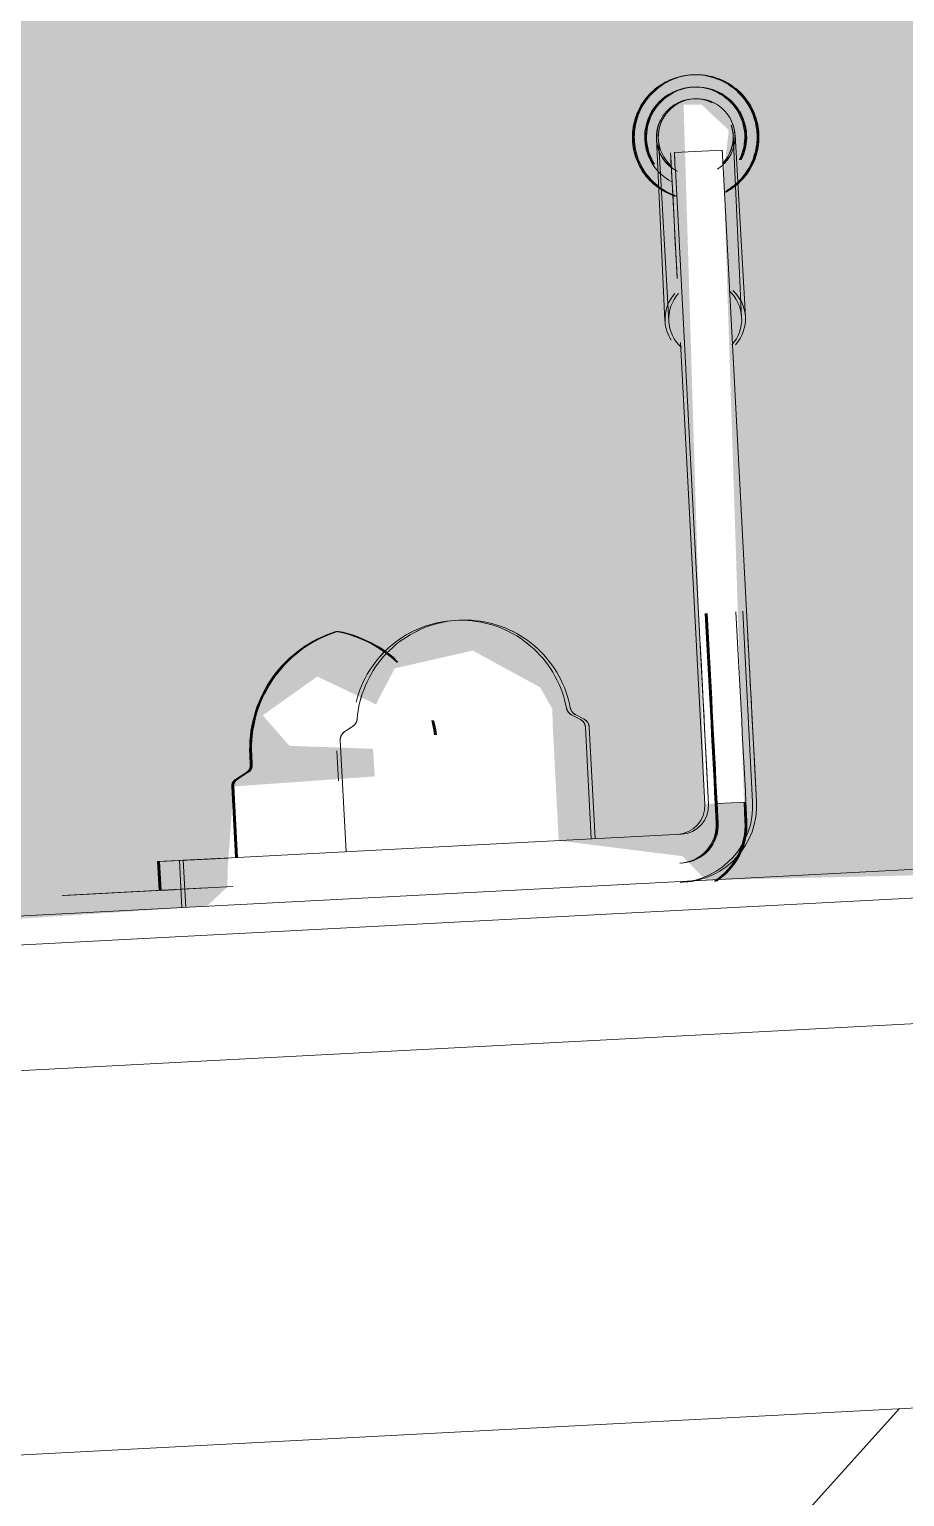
# Model space of a CAD drawing. Header units: metres. Extents: x 4238 to 4687, y -1 to 29.
# Drawn here: x 4477.3223 to 4477.4135, y 17.1396 to 17.2926 of the extents above; entities that cross this region are included whole.
import ezdxf

# ---------------------------------------------------------------- set-up
doc = ezdxf.new("R2010")
doc.units = ezdxf.units.M
for name, color, linetype, lineweight in [('A-ROOF', 132, 'Continuous', 5), ('A-ROOF-PATT', 132, 'Continuous', 15), ('Q-SPCQ', 91, 'Continuous', 5)]:
    doc.layers.add(name, color=color, linetype=linetype, lineweight=lineweight)

# ---------------------------------------------------------------- blocks, each defined once
blk = doc.blocks.new('Static Line_Sayfa_Metal Deck_Pan Mount - Up to 15 _ pitch - Max 2 Users-1865617-SECTION - GRIDS B1-B2')
at = {"layer": 'Q-SPCQ'}
for p, q in [((4451.71976, 17.28535), (4451.71956, 17.28534)), ((4451.71579, 17.28116), (4451.71667, 17.26218)), ((4451.71598, 17.28112), (4451.71707, 17.26215)), ((4451.72466, 17.26255), (4451.72378, 17.28153)), ((4451.72506, 17.26261), (4451.72397, 17.28158)), ((4451.72265, 17.27999), (4451.71765, 17.27973)), ((4451.71735, 17.27794), (4451.71794, 17.26661)), ((4451.72017, 17.23169), (4451.71775, 17.27796)), ((4451.72274, 17.27822), (4451.72517, 17.23195)), ((4451.72082, 17.2118), (4451.71829, 17.25992)), ((4451.72017, 17.23169), (4451.72121, 17.21182)), ((4451.72477, 17.23193), (4451.72581, 17.21206)), ((4451.72621, 17.21208), (4451.72516, 17.23195)), ((4451.70785, 17.22063), (4451.70691, 17.22113)), ((4451.70785, 17.22063), (4451.70691, 17.22113)), ((4451.70825, 17.22065), (4451.70731, 17.22115)), ((4451.70825, 17.22065), (4451.70731, 17.22115)), ((4451.68413, 17.21994), (4451.68325, 17.21934)), ((4451.68413, 17.21994), (4451.68325, 17.21934)), ((4451.70899, 17.20818), (4451.70838, 17.2198)), ((4451.70899, 17.20818), (4451.70838, 17.2198)), ((4451.70939, 17.2082), (4451.70878, 17.21982)), ((4451.70939, 17.2082), (4451.70878, 17.21982)), ((4451.68281, 17.21846), (4451.68342, 17.20684)), ((4451.68281, 17.21846), (4451.68342, 17.20684)), ((4451.67338, 17.21691), (4451.67343, 17.21588)), ((4451.67348, 17.21691), (4451.67353, 17.21589)), ((4451.67358, 17.21692), (4451.67363, 17.21589)), ((4451.68247, 17.21738), (4451.68264, 17.21422)), ((4451.68247, 17.21738), (4451.68263, 17.21422)), ((4451.72599, 17.21624), (4451.72621, 17.21208)), ((4451.67306, 17.21515), (4451.67188, 17.21438)), ((4451.67316, 17.21515), (4451.67198, 17.21438)), ((4451.67326, 17.21516), (4451.67208, 17.21439)), ((4451.72121, 17.21182), (4451.721, 17.21598)), ((4451.6715, 17.21364), (4451.67189, 17.20623)), ((4451.6716, 17.21364), (4451.67199, 17.20624)), ((4451.6717, 17.21365), (4451.67209, 17.20624)), ((4451.72191, 17.21186), (4451.72202, 17.20986)), ((4451.72202, 17.20986), (4451.72191, 17.21186)), ((4451.72201, 17.21186), (4451.72212, 17.20987)), ((4451.72212, 17.20987), (4451.72201, 17.21186)), ((4451.72511, 17.21203), (4451.72211, 17.21187)), ((4451.72211, 17.21187), (4451.72222, 17.20987)), ((4451.72222, 17.20987), (4451.72211, 17.21187)), ((4451.72501, 17.21002), (4451.72491, 17.21201)), ((4451.72491, 17.21201), (4451.72501, 17.21002)), ((4451.72511, 17.21002), (4451.72501, 17.21202)), ((4451.72501, 17.21202), (4451.72511, 17.21002)), ((4451.72521, 17.21003), (4451.72511, 17.21203)), ((4451.72511, 17.21203), (4451.72521, 17.21003)), ((4451.69641, 17.20752), (4451.71838, 17.20867)), ((4451.67144, 17.20621), (4451.69641, 17.20752)), ((4451.76894, 17.2064), (4451.6244, 17.19882)), ((4451.66377, 17.20581), (4451.66959, 17.20611)), ((4451.66377, 17.20581), (4451.66959, 17.20611)), ((4451.66377, 17.20581), (4451.66393, 17.20281)), ((4451.66387, 17.20581), (4451.66969, 17.20612)), ((4451.66387, 17.20581), (4451.66969, 17.20612)), ((4451.66387, 17.20581), (4451.66403, 17.20282)), ((4451.66397, 17.20582), (4451.66979, 17.20612)), ((4451.66397, 17.20582), (4451.66979, 17.20612)), ((4451.66397, 17.20582), (4451.66413, 17.20282)), ((4451.67104, 17.20619), (4451.66605, 17.20593)), ((4451.67104, 17.20619), (4451.66605, 17.20593)), ((4451.66605, 17.20593), (4451.6663, 17.20102)), ((4451.67144, 17.20621), (4451.66644, 17.20595)), ((4451.66644, 17.20595), (4451.6667, 17.20104)), ((4451.67144, 17.20621), (4451.66645, 17.20595)), ((4451.62665, 17.19594), (4451.767, 17.20329)), ((4451.6688, 17.20307), (4451.65382, 17.20228)), ((4451.6688, 17.20307), (4451.65382, 17.20228)), ((4451.6689, 17.20307), (4451.65392, 17.20229)), ((4451.6689, 17.20307), (4451.65392, 17.20229)), ((4451.669, 17.20308), (4451.65402, 17.20229)), ((4451.669, 17.20308), (4451.65402, 17.20229)), ((4451.66548, 17.20289), (4451.66393, 17.20281)), ((4451.66548, 17.20289), (4451.66393, 17.20281)), ((4451.66547, 17.20289), (4451.66403, 17.20282)), ((4451.66547, 17.20289), (4451.66403, 17.20282)), ((4451.66548, 17.20289), (4451.66413, 17.20282)), ((4451.66548, 17.20289), (4451.66413, 17.20282)), ((4451.6716, 17.20321), (4451.669, 17.20308))]:
    blk.add_line(p, q, dxfattribs=at)
at = {"layer": 'Q-SPCQ', "flags": 128}
for points in [[(4451.71943, 17.28783), (4451.71917, 17.28781), (4451.71891, 17.28778), (4451.71866, 17.28774), (4451.7184, 17.28769), (4451.71815, 17.28764), (4451.7179, 17.28757), (4451.71765, 17.28749), (4451.71741, 17.2874), (4451.71717, 17.2873), (4451.71693, 17.28719), (4451.7167, 17.28707), (4451.71647, 17.28694), (4451.71625, 17.2868), (4451.71604, 17.28666), (4451.71583, 17.28651), (4451.71562, 17.28634), (4451.71543, 17.28617), (4451.71524, 17.286), (4451.71505, 17.28581), (4451.71488, 17.28562), (4451.71471, 17.28542), (4451.71455, 17.28521), (4451.7144, 17.285), (4451.71426, 17.28478), (4451.71413, 17.28456), (4451.714, 17.28433), (4451.71389, 17.2841), (4451.71378, 17.28386), (4451.71369, 17.28362), (4451.7136, 17.28338), (4451.71352, 17.28313), (4451.71346, 17.28288), (4451.7134, 17.28262), (4451.71335, 17.28237), (4451.71332, 17.28211), (4451.71329, 17.28185), (4451.71328, 17.28159), (4451.71327, 17.28133), (4451.71328, 17.28107), (4451.71329, 17.28081), (4451.71332, 17.28055), (4451.71336, 17.2803), (4451.7134, 17.28004), (4451.71346, 17.27979), (4451.71353, 17.27953), (4451.71361, 17.27929), (4451.71369, 17.27904), (4451.71379, 17.2788), (4451.7139, 17.27856), (4451.71401, 17.27833), (4451.71414, 17.2781), (4451.71427, 17.27788), (4451.71441, 17.27766), (4451.71456, 17.27745), (4451.71472, 17.27725), (4451.71489, 17.27705), (4451.71507, 17.27686), (4451.71525, 17.27667), (4451.71544, 17.27649), (4451.71564, 17.27632), (4451.71584, 17.27616), (4451.71605, 17.27601), (4451.71627, 17.27587), (4451.71649, 17.27573), (4451.71672, 17.2756), (4451.71695, 17.27549), (4451.71719, 17.27538), (4451.71743, 17.27528), (4451.71767, 17.27519)], [(4451.71953, 17.28784), (4451.71927, 17.28782), (4451.71901, 17.28779), (4451.71876, 17.28775), (4451.7185, 17.2877), (4451.71825, 17.28764), (4451.718, 17.28757), (4451.71775, 17.28749), (4451.71751, 17.2874), (4451.71727, 17.2873), (4451.71703, 17.28719), (4451.7168, 17.28707), (4451.71657, 17.28695), (4451.71635, 17.28681), (4451.71614, 17.28667), (4451.71593, 17.28651), (4451.71572, 17.28635), (4451.71553, 17.28618), (4451.71534, 17.286), (4451.71515, 17.28582), (4451.71498, 17.28562), (4451.71481, 17.28543), (4451.71465, 17.28522), (4451.7145, 17.28501), (4451.71436, 17.28479), (4451.71423, 17.28457), (4451.7141, 17.28434), (4451.71399, 17.28411), (4451.71388, 17.28387), (4451.71378, 17.28363), (4451.7137, 17.28338), (4451.71362, 17.28313), (4451.71356, 17.28288), (4451.7135, 17.28263), (4451.71345, 17.28237), (4451.71342, 17.28211), (4451.71339, 17.28186), (4451.71338, 17.2816), (4451.71337, 17.28134), (4451.71338, 17.28108), (4451.71339, 17.28082), (4451.71342, 17.28056), (4451.71346, 17.2803), (4451.7135, 17.28004), (4451.71356, 17.27979), (4451.71363, 17.27954), (4451.7137, 17.27929), (4451.71379, 17.27905), (4451.71389, 17.27881), (4451.714, 17.27857), (4451.71411, 17.27834), (4451.71424, 17.27811), (4451.71437, 17.27788), (4451.71451, 17.27767), (4451.71466, 17.27746), (4451.71482, 17.27725), (4451.71499, 17.27705), (4451.71517, 17.27686), (4451.71535, 17.27668), (4451.71554, 17.2765), (4451.71574, 17.27633), (4451.71594, 17.27617), (4451.71615, 17.27602), (4451.71637, 17.27587), (4451.71659, 17.27574), (4451.71682, 17.27561), (4451.71705, 17.27549), (4451.71729, 17.27538), (4451.71753, 17.27528), (4451.71777, 17.2752)], [(4451.71963, 17.28784), (4451.71937, 17.28782), (4451.71911, 17.28779), (4451.71886, 17.28776), (4451.7186, 17.28771), (4451.71835, 17.28765), (4451.7181, 17.28758), (4451.71785, 17.2875), (4451.71761, 17.28741), (4451.71737, 17.28731), (4451.71713, 17.2872), (4451.7169, 17.28708), (4451.71667, 17.28695), (4451.71645, 17.28682), (4451.71624, 17.28667), (4451.71603, 17.28652), (4451.71582, 17.28635), (4451.71563, 17.28618), (4451.71544, 17.28601), (4451.71525, 17.28582), (4451.71508, 17.28563), (4451.71491, 17.28543), (4451.71475, 17.28522), (4451.7146, 17.28501), (4451.71446, 17.2848), (4451.71433, 17.28457), (4451.7142, 17.28434), (4451.71409, 17.28411), (4451.71398, 17.28387), (4451.71388, 17.28363), (4451.7138, 17.28339), (4451.71372, 17.28314), (4451.71366, 17.28289), (4451.7136, 17.28263), (4451.71355, 17.28238), (4451.71352, 17.28212), (4451.71349, 17.28186), (4451.71348, 17.2816), (4451.71347, 17.28134), (4451.71348, 17.28108), (4451.71349, 17.28082), (4451.71352, 17.28056), (4451.71356, 17.28031), (4451.7136, 17.28005), (4451.71366, 17.2798), (4451.71373, 17.27955), (4451.7138, 17.2793), (4451.71389, 17.27905), (4451.71399, 17.27881), (4451.7141, 17.27857), (4451.71421, 17.27834), (4451.71434, 17.27811), (4451.71447, 17.27789), (4451.71461, 17.27767), (4451.71476, 17.27746), (4451.71492, 17.27726), (4451.71509, 17.27706), (4451.71527, 17.27687), (4451.71545, 17.27668), (4451.71564, 17.2765), (4451.71584, 17.27634), (4451.71604, 17.27617), (4451.71625, 17.27602), (4451.71647, 17.27588), (4451.71669, 17.27574), (4451.71692, 17.27561), (4451.71715, 17.2755), (4451.71739, 17.27539), (4451.71763, 17.27529), (4451.71787, 17.2752)], [(4451.72307, 17.27574), (4451.72329, 17.27588), (4451.72351, 17.27602), (4451.72372, 17.27618), (4451.72392, 17.27634), (4451.72412, 17.27651), (4451.72431, 17.27669), (4451.72449, 17.27687), (4451.72467, 17.27706), (4451.72483, 17.27726), (4451.72499, 17.27747), (4451.72514, 17.27768), (4451.72529, 17.2779), (4451.72542, 17.27812), (4451.72554, 17.27835), (4451.72566, 17.27858), (4451.72577, 17.27882), (4451.72586, 17.27906), (4451.72595, 17.27931), (4451.72602, 17.27955), (4451.72609, 17.27981), (4451.72615, 17.28006), (4451.72619, 17.28032), (4451.72623, 17.28057), (4451.72625, 17.28083), (4451.72627, 17.28109), (4451.72627, 17.28135), (4451.72627, 17.28161), (4451.72625, 17.28187), (4451.72623, 17.28213), (4451.72619, 17.28239), (4451.72614, 17.28264), (4451.72609, 17.2829), (4451.72602, 17.28315), (4451.72594, 17.2834), (4451.72585, 17.28364), (4451.72576, 17.28388), (4451.72565, 17.28412), (4451.72554, 17.28435), (4451.72541, 17.28458), (4451.72528, 17.2848), (4451.72513, 17.28502), (4451.72498, 17.28523), (4451.72482, 17.28544), (4451.72465, 17.28563), (4451.72448, 17.28583), (4451.7243, 17.28601), (4451.72411, 17.28619), (4451.72391, 17.28636), (4451.7237, 17.28652), (4451.72349, 17.28667), (4451.72328, 17.28682), (4451.72306, 17.28695), (4451.72283, 17.28708), (4451.7226, 17.2872), (4451.72236, 17.2873), (4451.72212, 17.2874), (4451.72188, 17.28749), (4451.72163, 17.28757), (4451.72138, 17.28764), (4451.72112, 17.2877), (4451.72087, 17.28775), (4451.72061, 17.28779), (4451.72035, 17.28782), (4451.72009, 17.28783), (4451.71983, 17.28784), (4451.71957, 17.28784), (4451.71943, 17.28783)], [(4451.72295, 17.27562), (4451.72317, 17.27575), (4451.72339, 17.27588), (4451.72361, 17.27603), (4451.72382, 17.27618), (4451.72402, 17.27634), (4451.72422, 17.27651), (4451.72441, 17.27669), (4451.72459, 17.27688), (4451.72477, 17.27707), (4451.72493, 17.27727), (4451.72509, 17.27747), (4451.72524, 17.27768), (4451.72539, 17.2779), (4451.72552, 17.27813), (4451.72564, 17.27835), (4451.72576, 17.27859), (4451.72587, 17.27882), (4451.72596, 17.27907), (4451.72605, 17.27931), (4451.72612, 17.27956), (4451.72619, 17.27981), (4451.72625, 17.28006), (4451.72629, 17.28032), (4451.72633, 17.28058), (4451.72635, 17.28084), (4451.72637, 17.2811), (4451.72637, 17.28136), (4451.72637, 17.28162), (4451.72635, 17.28188), (4451.72633, 17.28213), (4451.72629, 17.28239), (4451.72624, 17.28265), (4451.72619, 17.2829), (4451.72612, 17.28315), (4451.72604, 17.2834), (4451.72595, 17.28365), (4451.72586, 17.28389), (4451.72575, 17.28412), (4451.72563, 17.28436), (4451.72551, 17.28458), (4451.72538, 17.28481), (4451.72523, 17.28502), (4451.72508, 17.28524), (4451.72492, 17.28544), (4451.72475, 17.28564), (4451.72458, 17.28583), (4451.7244, 17.28602), (4451.72421, 17.28619), (4451.72401, 17.28636), (4451.7238, 17.28652), (4451.72359, 17.28668), (4451.72338, 17.28682), (4451.72316, 17.28696), (4451.72293, 17.28708), (4451.7227, 17.2872), (4451.72246, 17.28731), (4451.72222, 17.28741), (4451.72198, 17.2875), (4451.72173, 17.28758), (4451.72148, 17.28765), (4451.72122, 17.2877), (4451.72097, 17.28775), (4451.72071, 17.28779), (4451.72045, 17.28782), (4451.72019, 17.28784), (4451.71993, 17.28785), (4451.71967, 17.28784), (4451.71953, 17.28784)], [(4451.72305, 17.27562), (4451.72327, 17.27575), (4451.72349, 17.27589), (4451.72371, 17.27603), (4451.72392, 17.27619), (4451.72412, 17.27635), (4451.72432, 17.27652), (4451.72451, 17.2767), (4451.72469, 17.27688), (4451.72487, 17.27707), (4451.72503, 17.27727), (4451.72519, 17.27748), (4451.72534, 17.27769), (4451.72549, 17.27791), (4451.72562, 17.27813), (4451.72574, 17.27836), (4451.72586, 17.27859), (4451.72596, 17.27883), (4451.72606, 17.27907), (4451.72615, 17.27932), (4451.72622, 17.27956), (4451.72629, 17.27982), (4451.72635, 17.28007), (4451.72639, 17.28033), (4451.72643, 17.28058), (4451.72645, 17.28084), (4451.72647, 17.2811), (4451.72647, 17.28136), (4451.72647, 17.28162), (4451.72645, 17.28188), (4451.72643, 17.28214), (4451.72639, 17.2824), (4451.72634, 17.28265), (4451.72629, 17.28291), (4451.72622, 17.28316), (4451.72614, 17.28341), (4451.72605, 17.28365), (4451.72596, 17.28389), (4451.72585, 17.28413), (4451.72573, 17.28436), (4451.72561, 17.28459), (4451.72548, 17.28481), (4451.72533, 17.28503), (4451.72518, 17.28524), (4451.72502, 17.28545), (4451.72485, 17.28565), (4451.72468, 17.28584), (4451.7245, 17.28602), (4451.72431, 17.2862), (4451.72411, 17.28637), (4451.7239, 17.28653), (4451.72369, 17.28668), (4451.72348, 17.28683), (4451.72326, 17.28696), (4451.72303, 17.28709), (4451.7228, 17.28721), (4451.72256, 17.28731), (4451.72232, 17.28741), (4451.72208, 17.2875), (4451.72183, 17.28758), (4451.72158, 17.28765), (4451.72132, 17.28771), (4451.72107, 17.28776), (4451.72081, 17.2878), (4451.72055, 17.28783), (4451.72029, 17.28784), (4451.72003, 17.28785), (4451.71977, 17.28785), (4451.71963, 17.28784)], [(4451.68446, 17.22244), (4451.68458, 17.22287), (4451.68471, 17.2233), (4451.68486, 17.22372), (4451.68503, 17.22414), (4451.68521, 17.22455), (4451.68541, 17.22495), (4451.68563, 17.22534), (4451.68586, 17.22573), (4451.68611, 17.2261), (4451.68637, 17.22647), (4451.68664, 17.22682), (4451.68693, 17.22717), (4451.68724, 17.2275), (4451.68755, 17.22782), (4451.68788, 17.22812), (4451.68822, 17.22842), (4451.68857, 17.22869), (4451.68894, 17.22896), (4451.68931, 17.22921), (4451.68969, 17.22944), (4451.69009, 17.22966), (4451.69049, 17.22986), (4451.69089, 17.23005), (4451.69131, 17.23022), (4451.69173, 17.23038), (4451.69216, 17.23051), (4451.69259, 17.23063), (4451.69303, 17.23073), (4451.69347, 17.23082), (4451.69392, 17.23089), (4451.69436, 17.23093), (4451.69478, 17.23096)], [(4451.68446, 17.22244), (4451.68458, 17.22287), (4451.68471, 17.2233), (4451.68486, 17.22372), (4451.68503, 17.22414), (4451.68521, 17.22455), (4451.68541, 17.22495), (4451.68563, 17.22534), (4451.68586, 17.22573), (4451.6861, 17.2261), (4451.68637, 17.22647), (4451.68664, 17.22682), (4451.68693, 17.22717), (4451.68723, 17.2275), (4451.68755, 17.22782), (4451.68788, 17.22812), (4451.68822, 17.22842), (4451.68857, 17.22869), (4451.68894, 17.22896), (4451.68931, 17.22921), (4451.68969, 17.22944), (4451.69008, 17.22966), (4451.69049, 17.22986), (4451.69089, 17.23005), (4451.69131, 17.23022), (4451.69173, 17.23038), (4451.69216, 17.23051), (4451.69259, 17.23063), (4451.69303, 17.23073), (4451.69347, 17.23082), (4451.69391, 17.23089), (4451.69436, 17.23093), (4451.69477, 17.23096)], [(4451.68457, 17.22068), (4451.68462, 17.22113), (4451.68468, 17.22158), (4451.68476, 17.22202), (4451.68486, 17.22246), (4451.68497, 17.22289), (4451.68511, 17.22332), (4451.68526, 17.22374), (4451.68543, 17.22416), (4451.68561, 17.22457), (4451.68581, 17.22497), (4451.68603, 17.22536), (4451.68626, 17.22575), (4451.6865, 17.22612), (4451.68677, 17.22649), (4451.68704, 17.22684), (4451.68733, 17.22719), (4451.68763, 17.22752), (4451.68795, 17.22784), (4451.68828, 17.22814), (4451.68862, 17.22844), (4451.68897, 17.22871), (4451.68934, 17.22898), (4451.68971, 17.22923), (4451.69009, 17.22946), (4451.69048, 17.22968), (4451.69088, 17.22989), (4451.69129, 17.23007), (4451.69171, 17.23024), (4451.69213, 17.2304), (4451.69256, 17.23053), (4451.69299, 17.23065), (4451.69343, 17.23075), (4451.69387, 17.23084), (4451.69431, 17.23091), (4451.69476, 17.23096), (4451.69517, 17.23098)], [(4451.68457, 17.22068), (4451.68462, 17.22113), (4451.68468, 17.22158), (4451.68476, 17.22202), (4451.68486, 17.22246), (4451.68498, 17.22289), (4451.68511, 17.22332), (4451.68526, 17.22374), (4451.68543, 17.22416), (4451.68561, 17.22457), (4451.68581, 17.22497), (4451.68603, 17.22536), (4451.68626, 17.22575), (4451.6865, 17.22612), (4451.68677, 17.22649), (4451.68704, 17.22684), (4451.68733, 17.22719), (4451.68764, 17.22752), (4451.68795, 17.22784), (4451.68828, 17.22814), (4451.68862, 17.22844), (4451.68897, 17.22871), (4451.68934, 17.22898), (4451.68971, 17.22923), (4451.69009, 17.22946), (4451.69049, 17.22968), (4451.69089, 17.22989), (4451.69129, 17.23007), (4451.69171, 17.23024), (4451.69213, 17.2304), (4451.69256, 17.23053), (4451.69299, 17.23065), (4451.69343, 17.23075), (4451.69387, 17.23084), (4451.69432, 17.23091), (4451.69476, 17.23096), (4451.69518, 17.23098)], [(4451.69477, 17.23096), (4451.69522, 17.23098), (4451.69567, 17.23097), (4451.69612, 17.23095), (4451.69657, 17.23091), (4451.69701, 17.23086), (4451.69746, 17.23078), (4451.6979, 17.23069), (4451.69833, 17.23058), (4451.69876, 17.23045), (4451.69919, 17.23031), (4451.69961, 17.23015), (4451.70002, 17.22997), (4451.70042, 17.22977), (4451.70082, 17.22956), (4451.70121, 17.22934), (4451.70159, 17.2291), (4451.70196, 17.22884), (4451.70231, 17.22857), (4451.70266, 17.22828), (4451.703, 17.22798), (4451.70332, 17.22767), (4451.70363, 17.22735), (4451.70393, 17.22701), (4451.70421, 17.22666), (4451.70448, 17.2263), (4451.70474, 17.22593), (4451.70498, 17.22555), (4451.7052, 17.22516), (4451.70541, 17.22477), (4451.7056, 17.22436), (4451.70578, 17.22395), (4451.70594, 17.22353), (4451.70608, 17.2231), (4451.70621, 17.22267), (4451.70631, 17.22223), (4451.7064, 17.22183)], [(4451.69478, 17.23096), (4451.69522, 17.23098), (4451.69567, 17.23097), (4451.69612, 17.23095), (4451.69657, 17.23091), (4451.69702, 17.23086), (4451.69746, 17.23078), (4451.6979, 17.23069), (4451.69833, 17.23058), (4451.69876, 17.23045), (4451.69919, 17.23031), (4451.69961, 17.23015), (4451.70002, 17.22997), (4451.70043, 17.22977), (4451.70082, 17.22956), (4451.70121, 17.22934), (4451.70159, 17.2291), (4451.70196, 17.22884), (4451.70232, 17.22857), (4451.70266, 17.22828), (4451.703, 17.22798), (4451.70332, 17.22767), (4451.70363, 17.22735), (4451.70393, 17.22701), (4451.70421, 17.22666), (4451.70448, 17.2263), (4451.70474, 17.22593), (4451.70498, 17.22555), (4451.7052, 17.22516), (4451.70541, 17.22477), (4451.7056, 17.22436), (4451.70578, 17.22395), (4451.70594, 17.22353), (4451.70608, 17.2231), (4451.70621, 17.22267), (4451.70631, 17.22223), (4451.7064, 17.22183)], [(4451.69517, 17.23098), (4451.69562, 17.231), (4451.69607, 17.231), (4451.69652, 17.23097), (4451.69697, 17.23093), (4451.69741, 17.23088), (4451.69786, 17.2308), (4451.6983, 17.23071), (4451.69873, 17.2306), (4451.69916, 17.23047), (4451.69959, 17.23033), (4451.70001, 17.23017), (4451.70042, 17.22999), (4451.70082, 17.22979), (4451.70122, 17.22958), (4451.70161, 17.22936), (4451.70199, 17.22912), (4451.70236, 17.22886), (4451.70271, 17.22859), (4451.70306, 17.2283), (4451.7034, 17.22801), (4451.70372, 17.22769), (4451.70403, 17.22737), (4451.70433, 17.22703), (4451.70461, 17.22668), (4451.70488, 17.22632), (4451.70514, 17.22595), (4451.70538, 17.22557), (4451.7056, 17.22519), (4451.70581, 17.22479), (4451.706, 17.22438), (4451.70618, 17.22397), (4451.70634, 17.22355), (4451.70648, 17.22312), (4451.7066, 17.22269), (4451.70671, 17.22226), (4451.7068, 17.22185)], [(4451.69518, 17.23098), (4451.69562, 17.231), (4451.69607, 17.231), (4451.69652, 17.23097), (4451.69697, 17.23093), (4451.69742, 17.23088), (4451.69786, 17.2308), (4451.6983, 17.23071), (4451.69873, 17.2306), (4451.69916, 17.23047), (4451.69959, 17.23033), (4451.70001, 17.23017), (4451.70042, 17.22999), (4451.70083, 17.22979), (4451.70122, 17.22958), (4451.70161, 17.22936), (4451.70199, 17.22912), (4451.70236, 17.22886), (4451.70272, 17.22859), (4451.70306, 17.2283), (4451.7034, 17.22801), (4451.70372, 17.22769), (4451.70403, 17.22737), (4451.70433, 17.22703), (4451.70461, 17.22668), (4451.70488, 17.22632), (4451.70514, 17.22595), (4451.70538, 17.22557), (4451.7056, 17.22519), (4451.70581, 17.22479), (4451.706, 17.22438), (4451.70618, 17.22397), (4451.70634, 17.22355), (4451.70648, 17.22312), (4451.70661, 17.22269), (4451.70671, 17.22226), (4451.7068, 17.22185)], [(4451.67338, 17.21691), (4451.67336, 17.21742), (4451.67337, 17.21793), (4451.67339, 17.21844), (4451.67344, 17.21895), (4451.6735, 17.21946), (4451.67359, 17.21996), (4451.67369, 17.22046), (4451.67382, 17.22096), (4451.67396, 17.22145), (4451.67413, 17.22194), (4451.67431, 17.22241), (4451.67452, 17.22288), (4451.67474, 17.22335), (4451.67498, 17.2238), (4451.67524, 17.22424), (4451.67551, 17.22467), (4451.6758, 17.22509), (4451.67611, 17.2255), (4451.67644, 17.2259), (4451.67678, 17.22628), (4451.67713, 17.22665), (4451.6775, 17.227), (4451.67789, 17.22734), (4451.67828, 17.22766), (4451.67869, 17.22797), (4451.67911, 17.22826), (4451.67955, 17.22853), (4451.67999, 17.22879), (4451.68044, 17.22903), (4451.68091, 17.22924), (4451.68138, 17.22945), (4451.68185, 17.22963), (4451.68234, 17.22979), (4451.68242, 17.22981)], [(4451.67348, 17.21691), (4451.67346, 17.21742), (4451.67347, 17.21794), (4451.67349, 17.21845), (4451.67354, 17.21896), (4451.6736, 17.21946), (4451.67369, 17.21997), (4451.67379, 17.22047), (4451.67392, 17.22097), (4451.67406, 17.22146), (4451.67423, 17.22194), (4451.67441, 17.22242), (4451.67462, 17.22289), (4451.67484, 17.22335), (4451.67508, 17.2238), (4451.67533, 17.22424), (4451.67561, 17.22468), (4451.6759, 17.2251), (4451.67621, 17.2255), (4451.67654, 17.2259), (4451.67688, 17.22628), (4451.67723, 17.22665), (4451.6776, 17.227), (4451.67799, 17.22734), (4451.67838, 17.22767), (4451.67879, 17.22797), (4451.67921, 17.22826), (4451.67965, 17.22854), (4451.68009, 17.22879), (4451.68054, 17.22903), (4451.68101, 17.22925), (4451.68148, 17.22945), (4451.68195, 17.22963), (4451.68244, 17.2298), (4451.68252, 17.22982)], [(4451.67358, 17.21692), (4451.67356, 17.21743), (4451.67357, 17.21794), (4451.67359, 17.21845), (4451.67364, 17.21896), (4451.6737, 17.21947), (4451.67379, 17.21997), (4451.67389, 17.22048), (4451.67402, 17.22097), (4451.67416, 17.22146), (4451.67433, 17.22195), (4451.67451, 17.22242), (4451.67472, 17.22289), (4451.67494, 17.22336), (4451.67518, 17.22381), (4451.67543, 17.22425), (4451.67571, 17.22468), (4451.676, 17.2251), (4451.67631, 17.22551), (4451.67664, 17.22591), (4451.67698, 17.22629), (4451.67733, 17.22666), (4451.6777, 17.22701), (4451.67809, 17.22735), (4451.67848, 17.22767), (4451.67889, 17.22798), (4451.67931, 17.22827), (4451.67975, 17.22854), (4451.68019, 17.2288), (4451.68064, 17.22904), (4451.68111, 17.22926), (4451.68158, 17.22946), (4451.68205, 17.22964), (4451.68254, 17.2298), (4451.68262, 17.22982)], [(4451.68242, 17.22981), (4451.68292, 17.22971), (4451.68341, 17.22958), (4451.6839, 17.22943), (4451.68439, 17.22926), (4451.68487, 17.22908), (4451.68533, 17.22887), (4451.68579, 17.22865), (4451.68625, 17.22841), (4451.68669, 17.22815), (4451.68712, 17.22787), (4451.68754, 17.22758), (4451.68794, 17.22727), (4451.68834, 17.22694), (4451.68872, 17.2266)], [(4451.68252, 17.22982), (4451.68302, 17.22971), (4451.68351, 17.22958), (4451.684, 17.22944), (4451.68449, 17.22927), (4451.68497, 17.22908), (4451.68543, 17.22888), (4451.68589, 17.22866), (4451.68635, 17.22841), (4451.68679, 17.22815), (4451.68722, 17.22788), (4451.68764, 17.22758), (4451.68804, 17.22727), (4451.68844, 17.22695), (4451.68882, 17.2266)], [(4451.68262, 17.22982), (4451.68312, 17.22972), (4451.68361, 17.22959), (4451.6841, 17.22944), (4451.68459, 17.22928), (4451.68507, 17.22909), (4451.68553, 17.22888), (4451.68599, 17.22866), (4451.68645, 17.22842), (4451.68689, 17.22816), (4451.68732, 17.22788), (4451.68774, 17.22759), (4451.68814, 17.22728), (4451.68854, 17.22695)], [(4451.7064, 17.22183), (4451.70641, 17.22179), (4451.70642, 17.22175), (4451.70643, 17.22171), (4451.70644, 17.22167), (4451.70646, 17.22164), (4451.70647, 17.2216), (4451.70649, 17.22156), (4451.70651, 17.22153), (4451.70653, 17.22149), (4451.70655, 17.22146), (4451.70657, 17.22143), (4451.7066, 17.2214), (4451.70662, 17.22136), (4451.70665, 17.22133), (4451.70668, 17.22131), (4451.7067, 17.22128), (4451.70673, 17.22125), (4451.70676, 17.22123), (4451.7068, 17.2212), (4451.70683, 17.22118), (4451.70686, 17.22116), (4451.7069, 17.22114), (4451.70691, 17.22113)], [(4451.7064, 17.22183), (4451.70641, 17.22179), (4451.70642, 17.22175), (4451.70643, 17.22171), (4451.70644, 17.22167), (4451.70645, 17.22164), (4451.70647, 17.2216), (4451.70649, 17.22156), (4451.70651, 17.22153), (4451.70653, 17.22149), (4451.70655, 17.22146), (4451.70657, 17.22143), (4451.70659, 17.2214), (4451.70662, 17.22136), (4451.70665, 17.22133), (4451.70667, 17.22131), (4451.7067, 17.22128), (4451.70673, 17.22125), (4451.70676, 17.22123), (4451.7068, 17.2212), (4451.70683, 17.22118), (4451.70686, 17.22116), (4451.7069, 17.22114), (4451.70691, 17.22113)], [(4451.7068, 17.22185), (4451.70681, 17.22181), (4451.70682, 17.22177), (4451.70683, 17.22173), (4451.70684, 17.2217), (4451.70685, 17.22166), (4451.70687, 17.22162), (4451.70689, 17.22159), (4451.70691, 17.22155), (4451.70693, 17.22152), (4451.70695, 17.22148), (4451.70697, 17.22145), (4451.70699, 17.22142), (4451.70702, 17.22139), (4451.70705, 17.22136), (4451.70707, 17.22133), (4451.7071, 17.2213), (4451.70713, 17.22127), (4451.70716, 17.22125), (4451.7072, 17.22122), (4451.70723, 17.2212), (4451.70726, 17.22118), (4451.7073, 17.22116), (4451.70731, 17.22115)], [(4451.7068, 17.22185), (4451.70681, 17.22181), (4451.70682, 17.22177), (4451.70683, 17.22173), (4451.70684, 17.2217), (4451.70685, 17.22166), (4451.70687, 17.22162), (4451.70689, 17.22159), (4451.70691, 17.22155), (4451.70693, 17.22152), (4451.70695, 17.22148), (4451.70697, 17.22145), (4451.70699, 17.22142), (4451.70702, 17.22139), (4451.70705, 17.22136), (4451.70707, 17.22133), (4451.7071, 17.2213), (4451.70713, 17.22127), (4451.70716, 17.22125), (4451.7072, 17.22122), (4451.70723, 17.2212), (4451.70726, 17.22118), (4451.7073, 17.22116), (4451.70731, 17.22115)], [(4451.68281, 17.21846), (4451.68281, 17.2185), (4451.68281, 17.21854), (4451.68281, 17.21858), (4451.68282, 17.21862), (4451.68282, 17.21866), (4451.68283, 17.2187), (4451.68284, 17.21874), (4451.68285, 17.21878), (4451.68286, 17.21882), (4451.68287, 17.21885), (4451.68289, 17.21889), (4451.6829, 17.21893), (4451.68292, 17.21896), (4451.68294, 17.219), (4451.68296, 17.21903), (4451.68298, 17.21907), (4451.683, 17.2191), (4451.68303, 17.21913), (4451.68305, 17.21916), (4451.68308, 17.21919), (4451.68311, 17.21922), (4451.68313, 17.21925), (4451.68316, 17.21928), (4451.6832, 17.2193), (4451.68323, 17.21933), (4451.68325, 17.21934)], [(4451.68281, 17.21846), (4451.68281, 17.2185), (4451.68281, 17.21854), (4451.68281, 17.21858), (4451.68282, 17.21862), (4451.68282, 17.21866), (4451.68283, 17.2187), (4451.68284, 17.21874), (4451.68285, 17.21878), (4451.68286, 17.21882), (4451.68287, 17.21885), (4451.68289, 17.21889), (4451.6829, 17.21893), (4451.68292, 17.21896), (4451.68294, 17.219), (4451.68296, 17.21903), (4451.68298, 17.21907), (4451.683, 17.2191), (4451.68303, 17.21913), (4451.68305, 17.21916), (4451.68308, 17.21919), (4451.68311, 17.21922), (4451.68314, 17.21925), (4451.68317, 17.21928), (4451.6832, 17.2193), (4451.68323, 17.21933), (4451.68325, 17.21934)], [(4451.68413, 17.21994), (4451.68417, 17.21996), (4451.6842, 17.21998), (4451.68423, 17.22001), (4451.68426, 17.22004), (4451.68429, 17.22006), (4451.68431, 17.22009), (4451.68434, 17.22012), (4451.68436, 17.22015), (4451.68439, 17.22019), (4451.68441, 17.22022), (4451.68443, 17.22025), (4451.68445, 17.22029), (4451.68447, 17.22032), (4451.68449, 17.22036), (4451.6845, 17.2204), (4451.68452, 17.22043), (4451.68453, 17.22047), (4451.68454, 17.22051), (4451.68455, 17.22055), (4451.68456, 17.22059), (4451.68456, 17.22063), (4451.68457, 17.22067), (4451.68457, 17.22068)], [(4451.68413, 17.21994), (4451.68417, 17.21996), (4451.6842, 17.21998), (4451.68423, 17.22001), (4451.68426, 17.22004), (4451.68429, 17.22006), (4451.68431, 17.22009), (4451.68434, 17.22012), (4451.68437, 17.22015), (4451.68439, 17.22019), (4451.68441, 17.22022), (4451.68443, 17.22025), (4451.68445, 17.22029), (4451.68447, 17.22032), (4451.68449, 17.22036), (4451.6845, 17.2204), (4451.68452, 17.22043), (4451.68453, 17.22047), (4451.68454, 17.22051), (4451.68455, 17.22055), (4451.68456, 17.22059), (4451.68457, 17.22063), (4451.68457, 17.22067), (4451.68457, 17.22068)], [(4451.69235, 17.22053), (4451.69247, 17.22003), (4451.69257, 17.21953), (4451.69265, 17.21902)], [(4451.69245, 17.22053), (4451.69257, 17.22004), (4451.69267, 17.21953), (4451.69275, 17.21903)], [(4451.69255, 17.22054), (4451.69267, 17.22004), (4451.69277, 17.21954), (4451.69285, 17.21903)], [(4451.70785, 17.22063), (4451.70788, 17.22061), (4451.70792, 17.22059), (4451.70795, 17.22057), (4451.70798, 17.22055), (4451.70802, 17.22052), (4451.70805, 17.2205), (4451.70808, 17.22047), (4451.7081, 17.22044), (4451.70813, 17.22041), (4451.70816, 17.22038), (4451.70818, 17.22035), (4451.7082, 17.22032), (4451.70823, 17.22028), (4451.70825, 17.22025), (4451.70827, 17.22021), (4451.70828, 17.22018), (4451.7083, 17.22014), (4451.70832, 17.2201), (4451.70833, 17.22007), (4451.70834, 17.22003), (4451.70835, 17.21999), (4451.70836, 17.21995), (4451.70837, 17.21991), (4451.70837, 17.21987), (4451.70838, 17.21983), (4451.70838, 17.2198)], [(4451.70785, 17.22063), (4451.70788, 17.22061), (4451.70792, 17.22059), (4451.70795, 17.22057), (4451.70798, 17.22055), (4451.70801, 17.22052), (4451.70804, 17.2205), (4451.70807, 17.22047), (4451.7081, 17.22044), (4451.70813, 17.22041), (4451.70816, 17.22038), (4451.70818, 17.22035), (4451.7082, 17.22032), (4451.70823, 17.22028), (4451.70825, 17.22025), (4451.70827, 17.22021), (4451.70828, 17.22018), (4451.7083, 17.22014), (4451.70831, 17.2201), (4451.70833, 17.22007), (4451.70834, 17.22003), (4451.70835, 17.21999), (4451.70836, 17.21995), (4451.70837, 17.21991), (4451.70837, 17.21987), (4451.70838, 17.21983), (4451.70838, 17.2198)], [(4451.70825, 17.22065), (4451.70828, 17.22063), (4451.70832, 17.22061), (4451.70835, 17.22059), (4451.70838, 17.22057), (4451.70841, 17.22054), (4451.70844, 17.22052), (4451.70847, 17.22049), (4451.7085, 17.22046), (4451.70853, 17.22043), (4451.70855, 17.2204), (4451.70858, 17.22037), (4451.7086, 17.22034), (4451.70862, 17.2203), (4451.70865, 17.22027), (4451.70866, 17.22023), (4451.70868, 17.2202), (4451.7087, 17.22016), (4451.70871, 17.22012), (4451.70873, 17.22009), (4451.70874, 17.22005), (4451.70875, 17.22001), (4451.70876, 17.21997), (4451.70877, 17.21993), (4451.70877, 17.21989), (4451.70878, 17.21985), (4451.70878, 17.21982)], [(4451.70825, 17.22065), (4451.70828, 17.22063), (4451.70832, 17.22061), (4451.70835, 17.22059), (4451.70838, 17.22057), (4451.70842, 17.22054), (4451.70845, 17.22052), (4451.70847, 17.22049), (4451.7085, 17.22046), (4451.70853, 17.22043), (4451.70856, 17.2204), (4451.70858, 17.22037), (4451.7086, 17.22034), (4451.70863, 17.2203), (4451.70865, 17.22027), (4451.70867, 17.22023), (4451.70868, 17.2202), (4451.7087, 17.22016), (4451.70871, 17.22012), (4451.70873, 17.22009), (4451.70874, 17.22005), (4451.70875, 17.22001), (4451.70876, 17.21997), (4451.70877, 17.21993), (4451.70877, 17.21989), (4451.70878, 17.21985), (4451.70878, 17.21982)], [(4451.67306, 17.21515), (4451.67309, 17.21516), (4451.67311, 17.21518), (4451.67314, 17.2152), (4451.67316, 17.21523), (4451.67319, 17.21525), (4451.67321, 17.21527), (4451.67323, 17.2153), (4451.67326, 17.21532), (4451.67328, 17.21535), (4451.67329, 17.21538), (4451.67331, 17.2154), (4451.67333, 17.21543), (4451.67334, 17.21546), (4451.67336, 17.21549), (4451.67337, 17.21552), (4451.67338, 17.21555), (4451.6734, 17.21558), (4451.67341, 17.21561), (4451.67341, 17.21565), (4451.67342, 17.21568), (4451.67343, 17.21571), (4451.67343, 17.21574), (4451.67343, 17.21578), (4451.67344, 17.21581), (4451.67344, 17.21584), (4451.67344, 17.21588)], [(4451.67316, 17.21515), (4451.67319, 17.21517), (4451.67321, 17.21519), (4451.67324, 17.21521), (4451.67326, 17.21523), (4451.67329, 17.21525), (4451.67331, 17.21528), (4451.67333, 17.2153), (4451.67335, 17.21533), (4451.67338, 17.21535), (4451.67339, 17.21538), (4451.67341, 17.21541), (4451.67343, 17.21544), (4451.67344, 17.21547), (4451.67346, 17.2155), (4451.67347, 17.21553), (4451.67348, 17.21556), (4451.6735, 17.21559), (4451.67351, 17.21562), (4451.67351, 17.21565), (4451.67352, 17.21568), (4451.67353, 17.21572), (4451.67353, 17.21575), (4451.67353, 17.21578), (4451.67354, 17.21581), (4451.67354, 17.21585), (4451.67354, 17.21588)], [(4451.67326, 17.21516), (4451.67329, 17.21517), (4451.67331, 17.21519), (4451.67334, 17.21522), (4451.67336, 17.21524), (4451.67339, 17.21526), (4451.67341, 17.21528), (4451.67343, 17.21531), (4451.67345, 17.21533), (4451.67347, 17.21536), (4451.67349, 17.21539), (4451.67351, 17.21541), (4451.67353, 17.21544), (4451.67354, 17.21547), (4451.67356, 17.2155), (4451.67357, 17.21553), (4451.67358, 17.21556), (4451.6736, 17.21559), (4451.6736, 17.21562), (4451.67361, 17.21566), (4451.67362, 17.21569), (4451.67363, 17.21572), (4451.67363, 17.21575), (4451.67363, 17.21579), (4451.67364, 17.21582), (4451.67364, 17.21585), (4451.67364, 17.21589)], [(4451.6715, 17.21364), (4451.6715, 17.21367), (4451.6715, 17.21371), (4451.6715, 17.21374), (4451.6715, 17.21377), (4451.67151, 17.2138), (4451.67151, 17.21384), (4451.67152, 17.21387), (4451.67153, 17.2139), (4451.67154, 17.21393), (4451.67155, 17.21396), (4451.67156, 17.214), (4451.67157, 17.21403), (4451.67159, 17.21406), (4451.6716, 17.21409), (4451.67162, 17.21411), (4451.67164, 17.21414), (4451.67166, 17.21417), (4451.67168, 17.2142), (4451.6717, 17.21422), (4451.67172, 17.21425), (4451.67174, 17.21427), (4451.67177, 17.21429), (4451.67179, 17.21431), (4451.67182, 17.21433), (4451.67184, 17.21435), (4451.67187, 17.21437)], [(4451.6716, 17.21364), (4451.6716, 17.21368), (4451.6716, 17.21371), (4451.6716, 17.21374), (4451.6716, 17.21378), (4451.67161, 17.21381), (4451.67161, 17.21384), (4451.67162, 17.21387), (4451.67163, 17.21391), (4451.67164, 17.21394), (4451.67165, 17.21397), (4451.67166, 17.214), (4451.67167, 17.21403), (4451.67169, 17.21406), (4451.6717, 17.21409), (4451.67172, 17.21412), (4451.67174, 17.21415), (4451.67176, 17.21417), (4451.67178, 17.2142), (4451.6718, 17.21423), (4451.67182, 17.21425), (4451.67184, 17.21427), (4451.67187, 17.2143), (4451.67189, 17.21432), (4451.67192, 17.21434), (4451.67194, 17.21436), (4451.67197, 17.21438)], [(4451.6717, 17.21365), (4451.6717, 17.21368), (4451.6717, 17.21372), (4451.6717, 17.21375), (4451.6717, 17.21378), (4451.67171, 17.21382), (4451.67171, 17.21385), (4451.67172, 17.21388), (4451.67173, 17.21391), (4451.67174, 17.21394), (4451.67175, 17.21398), (4451.67176, 17.21401), (4451.67177, 17.21404), (4451.67179, 17.21407), (4451.6718, 17.2141), (4451.67182, 17.21412), (4451.67184, 17.21415), (4451.67186, 17.21418), (4451.67188, 17.21421), (4451.6719, 17.21423), (4451.67192, 17.21426), (4451.67194, 17.21428), (4451.67197, 17.2143), (4451.67199, 17.21432), (4451.67202, 17.21435), (4451.67204, 17.21437), (4451.67207, 17.21438)]]:
    blk.add_lwpolyline(points, dxfattribs=at)
at = {"layer": 'Q-SPCQ'}
for centre, radius, start, end in [((4451.71977, 17.28134), 0.00522, 93, 243.8046), ((4451.71977, 17.28134), 0.00522, 93, 243.7692), ((4451.71987, 17.28135), 0.00522, 93, 213), ((4451.71987, 17.28135), 0.00522, 93, 213), ((4451.71997, 17.28135), 0.00522, 93, 213), ((4451.71997, 17.28135), 0.00522, 93, 213), ((4451.71977, 17.28134), 0.00522, 333, 93), ((4451.71977, 17.28134), 0.00522, 333, 93), ((4451.71987, 17.28135), 0.00522, 333, 93), ((4451.71987, 17.28135), 0.00522, 333, 93), ((4451.71997, 17.28135), 0.00522, 333, 93), ((4451.71997, 17.28135), 0.00522, 333, 93), ((4451.71979, 17.28134), 0.004, 63, 183), ((4451.71997, 17.28135), 0.004, 3, 183), ((4451.71997, 17.28135), 0.004, 63, 183), ((4451.71997, 17.28135), 0.004, 3, 33), ((4451.71977, 17.28134), 0.004, 153, 183), ((4451.71977, 17.28134), 0.004, 3, 18), ((4451.71979, 17.28134), 0.004, 3, 18), ((4451.71977, 17.28134), 0.004, 183, 243), ((4451.71979, 17.28134), 0.004, 183, 243), ((4451.71997, 17.28135), 0.004, 183, 228), ((4451.71997, 17.28135), 0.004, 183, 228), ((4451.71997, 17.28135), 0.004, 303, 3), ((4451.71997, 17.28135), 0.004, 303, 3), ((4451.71977, 17.28134), 0.004, 318, 3), ((4451.71979, 17.28134), 0.004, 318, 3), ((4451.72067, 17.26236), 0.004, 3, 48), ((4451.72106, 17.26238), 0.004, 3, 48), ((4451.72067, 17.26236), 0.004, 138, 183), ((4451.72106, 17.26238), 0.004, 138, 183), ((4451.72067, 17.26236), 0.004, 183, 213), ((4451.72106, 17.26238), 0.004, 183, 228), ((4451.72067, 17.26236), 0.004, 318, 3), ((4451.72106, 17.26238), 0.004, 318, 3), ((4451.71782, 17.21164), 0.003, 273, 3), ((4451.71782, 17.21164), 0.003, 273, 3), ((4451.71782, 17.21164), 0.008, 273, 3), ((4451.71782, 17.21164), 0.008, 273, 3), ((4451.71822, 17.21166), 0.003, 273, 3), ((4451.71822, 17.21166), 0.003, 273, 3), ((4451.71822, 17.21166), 0.008, 273, 3), ((4451.71822, 17.21166), 0.008, 273, 3), ((4451.71802, 17.20965), 0.007, 303, 3), ((4451.71802, 17.20965), 0.007, 303, 3), ((4451.71812, 17.20966), 0.007, 303, 3), ((4451.71812, 17.20966), 0.007, 303, 3), ((4451.71822, 17.20966), 0.007, 303, 3), ((4451.71822, 17.20966), 0.007, 303, 3), ((4451.71802, 17.20965), 0.004, 273, 3), ((4451.71802, 17.20965), 0.004, 273, 3), ((4451.71812, 17.20966), 0.004, 273, 3), ((4451.71812, 17.20966), 0.004, 273, 3), ((4451.71822, 17.20966), 0.004, 273, 3), ((4451.71822, 17.20966), 0.004, 273, 3)]:
    blk.add_arc(centre, radius, start, end, dxfattribs=at)
for centre, major_axis, start_param, end_param in [((4451.72356, 17.26251), (-0.00092, 0.01748), 5.8294, 6.588618), ((4451.71817, 17.26223), (-0.00092, 0.01748), 4.965462, 6.736972), ((4451.71857, 17.26225), (-0.00092, 0.01748), 5.8294, 6.588618), ((4451.71817, 17.26223), (-0.00039, 0.00749), 5.497787, 7.068583), ((4451.721, 17.21598), (-0.00092, 0.01748), 4.712389, 5.8294), ((4451.72029, 17.24282), (-0.00366, 0.0699), 1.730849, 2.029579), ((4451.72039, 17.24282), (-0.00366, 0.0699), 1.730849, 2.029579), ((4451.72049, 17.24283), (-0.00366, 0.0699), 1.730849, 2.029579), ((4451.72349, 17.24298), (-0.00366, 0.0699), 1.730849, 2.029579), ((4451.72599, 17.21624), (-0.00092, 0.01748), 4.712389, 5.8294)]:
    blk.add_ellipse(centre, major_axis=major_axis, ratio=0.000019, start_param=start_param, end_param=end_param, dxfattribs=at)

msp = doc.modelspace()

# ---------------------------------------------------------------- hatches: boundary and pattern name
at = {"layer": 'A-ROOF-PATT', "lineweight": 5}
h = msp.add_hatch(dxfattribs=at)
h.set_pattern_fill('FP_195', color=256, style=0, pattern_type=2)
h.set_pattern_definition([(5.019, (59.9488725, -378.047), (-0.01526891228513, 4.1986855e-06), [])])
h.paths.add_polyline_path([(4459.05084, 15.76024), (4461.59415, 15.77213), (4461.59415, 15.94924), (4461.1774, 15.9274), (4461.1774, 15.94459), (4459.07986, 15.76037), (4459.07677, 15.76251)])
h.paths.add_polyline_path([(4461.17297, 16.01117), (4461.1774, 16.01117), (4461.1774, 16.08646), (4461.17104, 16.08629), (4461.00094, 16.09448), (4460.99384, 16.09654), (4460.80934, 16.25399), (4460.80876, 16.25845), (4460.81224, 16.26317), (4460.83396, 16.26608), (4461.1774, 16.28424), (4461.17789, 16.33799), (4472.09151, 16.91185), (4472.18007, 16.91756), (4472.16948, 16.91536), (4472.19485, 16.91536), (4472.62636, 16.93797), (4472.62063, 16.98438), (4472.61545, 16.98655), (4472.12566, 16.98471), (4472.1235, 16.98406), (4472.12566, 16.98311), (4472.1266, 16.98293), (4472.12916, 16.91918), (4472.12218, 16.91918), (4472.11652, 16.98406), (4472.11325, 16.98533), (4472.11011, 16.98655), (4471.62033, 16.98471), (4471.61817, 16.98406), (4471.62033, 16.98312), (4471.62126, 16.98294), (4471.62383, 16.91918), (4471.61685, 16.91918), (4471.61119, 16.98406), (4471.60792, 16.98534), (4471.60478, 16.98655), (4471.115, 16.98471), (4471.11289, 16.9832), (4471.115, 16.98312), (4471.11593, 16.98294), (4471.11849, 16.91918), (4471.11151, 16.91918), (4471.10585, 16.98407), (4471.10259, 16.98534), (4471.09945, 16.98656), (4470.60966, 16.98472), (4470.60751, 16.98407), (4470.60966, 16.98312), (4470.6106, 16.98294), (4470.61316, 16.91919), (4470.60618, 16.91919), (4470.60052, 16.98407), (4470.59726, 16.98535), (4470.59411, 16.98656), (4470.10433, 16.98472), (4470.10222, 16.98321), (4470.10433, 16.98313), (4470.10526, 16.98295), (4470.10783, 16.91919), (4470.10085, 16.91919), (4470.09519, 16.98407), (4470.09192, 16.98535), (4470.08878, 16.98656), (4469.599, 16.98473), (4469.59684, 16.98408), (4469.599, 16.98313), (4469.59993, 16.98295), (4469.6025, 16.91919), (4469.59551, 16.91919), (4469.58986, 16.98408), (4469.58659, 16.98535), (4469.58345, 16.98657), (4469.09367, 16.98473), (4469.09151, 16.98408), (4469.09367, 16.98313), (4469.0946, 16.98295), (4469.09716, 16.9192), (4469.09018, 16.9192), (4469.08452, 16.98408), (4469.08126, 16.98536), (4469.07811, 16.98657), (4468.58833, 16.98473), (4468.58622, 16.98322), (4468.58833, 16.98314), (4468.58926, 16.98296), (4468.59183, 16.9192), (4468.58485, 16.9192), (4468.57919, 16.98408), (4468.57592, 16.98536), (4468.57222, 16.98803), (4468.09037, 16.94571), (4468.09247, 16.92155), (4468.07617, 16.92111), (4468.0753, 16.94438), (4457.45342, 16.01117), (4461.00317, 16.01117)])
h.paths.add_polyline_path([(4472.4311, 16.47718), (4472.4413, 16.47771), (4472.57471, 16.48979)])
h.paths.add_polyline_path([(4471.49244, 16.88519), (4471.49088, 16.88638), (4471.47734, 16.88519), (4471.47657, 16.90016), (4471.55489, 16.90922), (4471.57108, 16.91107), (4471.62021, 16.91483), (4471.62047, 16.9128), (4471.68936, 16.91682), (4471.68921, 16.90247), (4471.58479, 16.8933)])
h.paths.add_polyline_path([(4470.98711, 16.8852), (4470.98555, 16.88638), (4470.97201, 16.8852), (4470.97124, 16.90017), (4471.04955, 16.90923), (4471.06575, 16.91107), (4471.11487, 16.91483), (4471.11513, 16.9128), (4471.18403, 16.91682), (4471.18388, 16.90248), (4471.08982, 16.89422)])
h.paths.add_polyline_path([(4470.48177, 16.8852), (4470.48022, 16.88639), (4470.46668, 16.8852), (4470.46591, 16.90017), (4470.54422, 16.90923), (4470.56042, 16.91107), (4470.60954, 16.91483), (4470.6098, 16.91281), (4470.67869, 16.91683), (4470.67854, 16.90248), (4470.59486, 16.89513)])
h.paths.add_polyline_path([(4469.97644, 16.8852), (4469.97488, 16.88639), (4469.96134, 16.8852), (4469.96057, 16.90017), (4470.03889, 16.90923), (4470.05508, 16.91108), (4470.10421, 16.91484), (4470.10447, 16.91281), (4470.17336, 16.91683), (4470.17321, 16.90248), (4470.09989, 16.89604)])
h.paths.add_polyline_path([(4469.47111, 16.88521), (4469.46955, 16.8864), (4469.45601, 16.88521), (4469.45524, 16.90018), (4469.53355, 16.90924), (4469.54975, 16.91108), (4469.59887, 16.91484), (4469.59913, 16.91281), (4469.66803, 16.91683), (4469.66788, 16.90249), (4469.60493, 16.89696)])
h.paths.add_polyline_path([(4468.96577, 16.88521), (4468.96422, 16.8864), (4468.95068, 16.88521), (4468.94991, 16.90018), (4469.02822, 16.90924), (4469.04442, 16.91109), (4469.09354, 16.91484), (4469.0938, 16.91282), (4469.1627, 16.91684), (4469.16255, 16.90249), (4469.10997, 16.89787)])
h.paths.add_polyline_path([(4468.46044, 16.88521), (4468.45888, 16.8864), (4468.44534, 16.88521), (4468.44457, 16.90018), (4468.52289, 16.90925), (4468.53908, 16.91109), (4468.58821, 16.91485), (4468.58847, 16.91282), (4468.65736, 16.91684), (4468.65721, 16.90249), (4468.57956, 16.89567)])
h.paths.add_polyline_path([(4468.00557, 16.8882), (4467.9574, 16.8882), (4467.96181, 16.90474), (4468.02257, 16.91008), (4468.02228, 16.91333), (4468.03275, 16.91333), (4468.03319, 16.91101), (4468.12004, 16.91736), (4468.15362, 16.91736), (4468.16083, 16.90184), (4468.1518, 16.90156), (4468.10932, 16.90194), (4468.10363, 16.90995), (4468.01223, 16.90156), (4468.00874, 16.88848)])
h.paths.add_polyline_path([(4468.02752, 16.91333), (4468.04616, 16.91736), (4468.04715, 16.92689), (4468.06363, 16.92778), (4468.06589, 16.92807), (4468.06884, 16.92814), (4468.06983, 16.9175), (4468.02795, 16.91336)])
h.paths.add_polyline_path([(4472.07589, 16.9138), (4472.07524, 16.92119), (4472.096, 16.92149), (4472.09447, 16.91536), (4472.07641, 16.91384)])
h.paths.add_polyline_path([(4471.57056, 16.9138), (4471.56991, 16.92119), (4471.59061, 16.92222), (4471.58914, 16.91536), (4471.57108, 16.91384)])
h.paths.add_polyline_path([(4471.06522, 16.91381), (4471.06458, 16.9212), (4471.08534, 16.9215), (4471.0838, 16.91537), (4471.06575, 16.91385)])
h.paths.add_polyline_path([(4470.55989, 16.91381), (4470.55925, 16.9212), (4470.58, 16.9215), (4470.57847, 16.91537), (4470.56042, 16.91385)])
h.paths.add_polyline_path([(4470.05456, 16.91381), (4470.05391, 16.9212), (4470.07467, 16.9215), (4470.07314, 16.91538), (4470.05508, 16.91385)])
h.paths.add_polyline_path([(4469.54922, 16.91382), (4469.54858, 16.92121), (4469.56934, 16.92151), (4469.5678, 16.91538), (4469.54975, 16.91386)])
h.paths.add_polyline_path([(4469.04389, 16.91382), (4469.04325, 16.92121), (4469.064, 16.92151), (4469.06247, 16.91538), (4469.04442, 16.91386)])
h.paths.add_polyline_path([(4468.53856, 16.91382), (4468.53791, 16.92121), (4468.55867, 16.92151), (4468.55714, 16.91539), (4468.53908, 16.91386)])
h.paths.add_polyline_path([(4472.077, 16.92452), (4472.08059, 16.93043), (4472.08408, 16.93295), (4472.08857, 16.92817), (4472.09329, 16.92776), (4472.09218, 16.92579), (4472.07801, 16.9246)])
h.paths.add_polyline_path([(4471.57167, 16.92452), (4471.57526, 16.93043), (4471.57875, 16.93296), (4471.58479, 16.92865), (4471.58796, 16.92776), (4471.58479, 16.92561), (4471.57267, 16.9246)])
h.paths.add_polyline_path([(4471.06634, 16.92453), (4471.06993, 16.93044), (4471.07342, 16.93296), (4471.07791, 16.92817), (4471.08262, 16.92776), (4471.08151, 16.9258), (4471.06734, 16.9246)])
h.paths.add_polyline_path([(4470.561, 16.92453), (4470.56459, 16.93044), (4470.56808, 16.93296), (4470.57258, 16.92818), (4470.57729, 16.92777), (4470.57618, 16.9258), (4470.56201, 16.92461)])
h.paths.add_polyline_path([(4470.05567, 16.92454), (4470.05926, 16.93045), (4470.06275, 16.93297), (4470.06724, 16.92818), (4470.07196, 16.92777), (4470.07084, 16.9258), (4470.05668, 16.92461)])
h.paths.add_polyline_path([(4469.55034, 16.92454), (4469.55393, 16.93045), (4469.55742, 16.93297), (4469.56191, 16.92818), (4469.56663, 16.92778), (4469.56551, 16.92581), (4469.55134, 16.92462)])
h.paths.add_polyline_path([(4469.04501, 16.92454), (4469.04859, 16.93045), (4469.05208, 16.93297), (4469.05658, 16.92819), (4469.06129, 16.92778), (4469.06018, 16.92581), (4469.04601, 16.92462)])
h.paths.add_polyline_path([(4468.53967, 16.92455), (4468.54326, 16.93046), (4468.54675, 16.93298), (4468.55124, 16.92819), (4468.55596, 16.92778), (4468.55485, 16.92581), (4468.54068, 16.92462)])
h.paths.add_polyline_path([(4468.04963, 16.92882), (4468.04715, 16.92905), (4468.0444, 16.92882), (4468.04963, 16.93481), (4468.05875, 16.93659), (4468.06589, 16.93526), (4468.06876, 16.9305), (4468.05239, 16.92905)])
h.paths.add_polyline_path([(4472.63532, 16.93844), (4473.12942, 16.96434), (4473.12596, 16.98437), (4473.12078, 16.98654), (4472.631, 16.9847), (4472.62884, 16.98406), (4472.631, 16.98311), (4472.63193, 16.98293), (4472.63449, 16.94696)])
h.paths.add_polyline_path([(4473.13834, 16.96481), (4473.55303, 16.98654), (4473.13633, 16.9847), (4473.13422, 16.98319), (4473.13633, 16.98311), (4473.13726, 16.98292), (4473.1381, 16.9679)])
h.paths.add_polyline_path([(4473.70508, 16.99451), (4477.25673, 17.18064), (4477.25629, 17.19554), (4477.34077, 17.20116), (4477.34291, 17.20318), (4477.34296, 17.20535), (4477.34357, 17.21365), (4477.35829, 17.2147), (4477.35809, 17.21758), (4477.34938, 17.21789), (4477.3466, 17.22106), (4477.35228, 17.22511), (4477.3584, 17.22221), (4477.36036, 17.22596), (4477.36849, 17.22782), (4477.37553, 17.22398), (4477.37678, 17.22175), (4477.37686, 17.21948), (4477.37746, 17.208), (4477.39037, 17.20638), (4477.39278, 17.20388), (4477.45591, 17.20534), (4477.45855, 17.19122), (4481.27735, 17.39135), (4481.27735, 17.45708), (4485.5213, 17.67949), (4485.93465, 17.7158), (4476.84544, 17.71465), (4468.6464, 16.99454), (4469.08239, 16.9967), (4469.08285, 16.99703), (4469.09461, 16.99575), (4469.09932, 16.99454), (4469.58772, 16.9967), (4469.58819, 16.99703), (4469.59994, 16.99575), (4469.60493, 16.99454), (4470.09306, 16.9967), (4470.09352, 16.99702), (4470.10527, 16.99575), (4470.10999, 16.99453), (4470.59839, 16.99669), (4470.59885, 16.99702), (4470.61061, 16.99574), (4470.61532, 16.99453), (4471.10372, 16.99669), (4471.10419, 16.99702), (4471.11594, 16.99574), (4471.12065, 16.99453), (4471.60906, 16.99669), (4471.60952, 16.99701), (4471.62127, 16.99574), (4471.62598, 16.99452), (4472.11439, 16.99668), (4472.11485, 16.99701), (4472.12661, 16.99573), (4472.13132, 16.99452), (4472.61972, 16.99668), (4472.62019, 16.99701), (4472.63194, 16.99573), (4472.63665, 16.99452), (4473.12505, 16.99668), (4473.12552, 16.997), (4473.13727, 16.99573), (4473.14198, 16.99451), (4473.63039, 16.99667), (4473.63085, 16.997), (4473.6426, 16.99572), (4473.64732, 16.99451), (4473.68838, 16.99451)])
h.paths.add_polyline_path([(4477.39269, 17.2118), (4477.39048, 17.28471), (4477.39237, 17.28471), (4477.3952, 17.28206), (4477.39465, 17.27754), (4477.39678, 17.21201), (4477.393, 17.21182)])
h.paths.add_polyline_path([(4477.39183, 17.27808), (4477.39187, 17.28009), (4477.39183, 17.27822)])
h = msp.add_hatch(dxfattribs=at)
h.set_pattern_fill('FP_131', color=256, angle=225, style=0, pattern_type=2)
h.set_pattern_definition([(48, (4488.92493, 10.6554), (-0.2229434, 0.2007392), []), (138, (4488.92493, 10.6554), (-0.2007392, -0.2229434), [])])
h.paths.add_polyline_path([(4461.1774, 16.17774), (4481.57735, 17.24686), (4481.57735, 17.36702), (4461.1774, 16.29791)])

# ---------------------------------------------------------------- linework, layer by layer
at = {"layer": 'A-ROOF', "lineweight": 15}
for p, q in [((4477.44431, 17.19047), (4477.29445, 17.18262)), ((4477.45985, 17.15123), (4477.2831, 17.14197))]:
    msp.add_line(p, q, dxfattribs=at)

# ---------------------------------------------------------------- block references
at = {"layer": 'Q-SPCQ'}
msp.add_blockref('Static Line_Sayfa_Metal Deck_Pan Mount - Up to 15 _ pitch - Max 2 Users-1865617-SECTION - GRIDS B1-B2', (25.67187, 0), dxfattribs=at)

doc.saveas('drawing.dxf')
